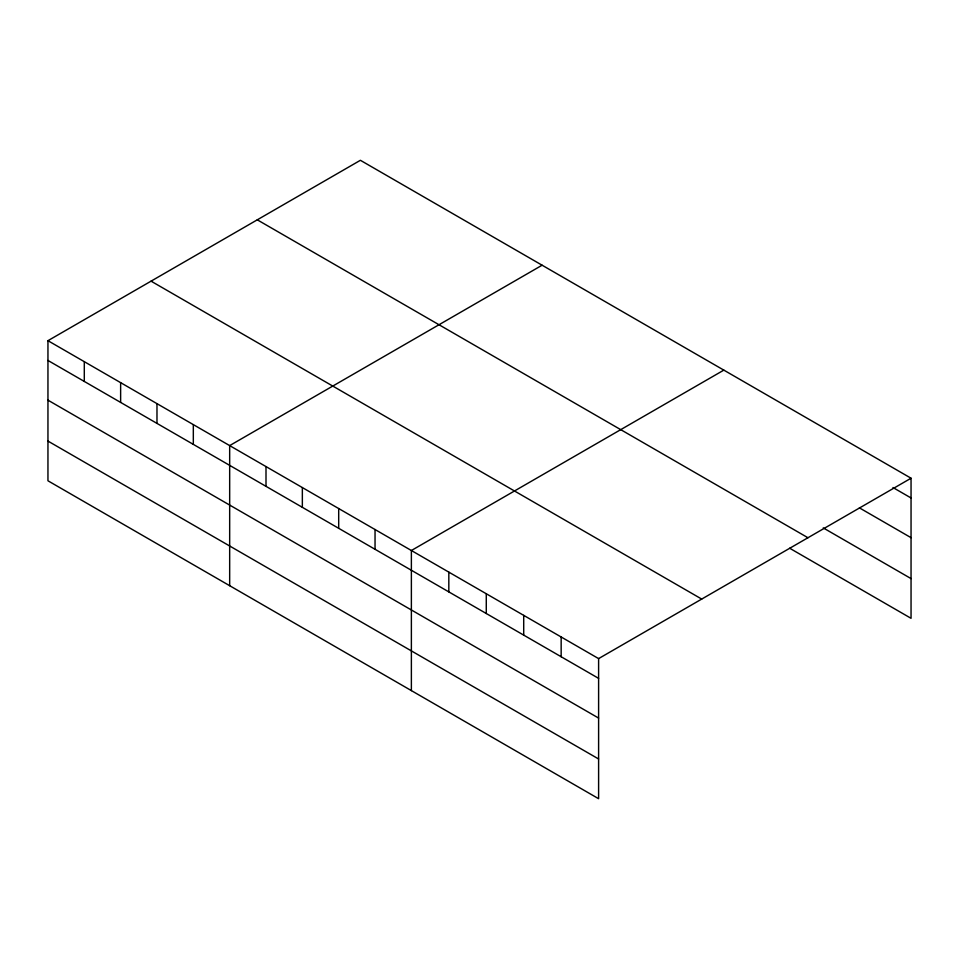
<?xml version="1.0" encoding="UTF-8"?>
<svg xmlns="http://www.w3.org/2000/svg" width="959" height="959" viewBox="0 0 959 959"><rect width="100%" height="100%" fill="white"/><g stroke="black" fill="none" stroke-linecap="round" stroke-linejoin="round"><path stroke-width="1.44" d="M789.677 548.236L911.05 618.315L911.05 478.217L360.392 160.297L47.95 340.685L47.95 480.783L598.608 798.703L598.608 658.605L47.95 340.685M542.111 265.211L229.669 445.599L229.669 585.697M723.829 370.126L411.375 550.514L411.375 690.612M598.608 658.605L911.05 478.217M892.973 487.532L911.05 497.973M859.408 507.862L911.05 537.687M823.254 527.906L911.05 578.601M257.288 219.827L807.946 537.735M151.054 281.155L701.712 599.075M47.95 360.452L598.608 678.361M47.95 400.155L598.608 718.075M47.95 441.08L598.608 758.989M561.159 636.98L561.159 656.747M523.71 615.366L523.71 635.122M486.273 593.753L486.273 613.508M448.824 572.127L448.824 591.895M375.041 529.524L375.041 549.291M338.695 508.546L338.695 528.301M302.349 487.568L302.349 507.323M266.003 466.577L266.003 486.345M193.322 424.621L193.322 444.377M156.976 403.631L156.976 423.398M120.63 382.653L120.63 402.408M84.296 361.663L84.296 381.43"/></g></svg>
